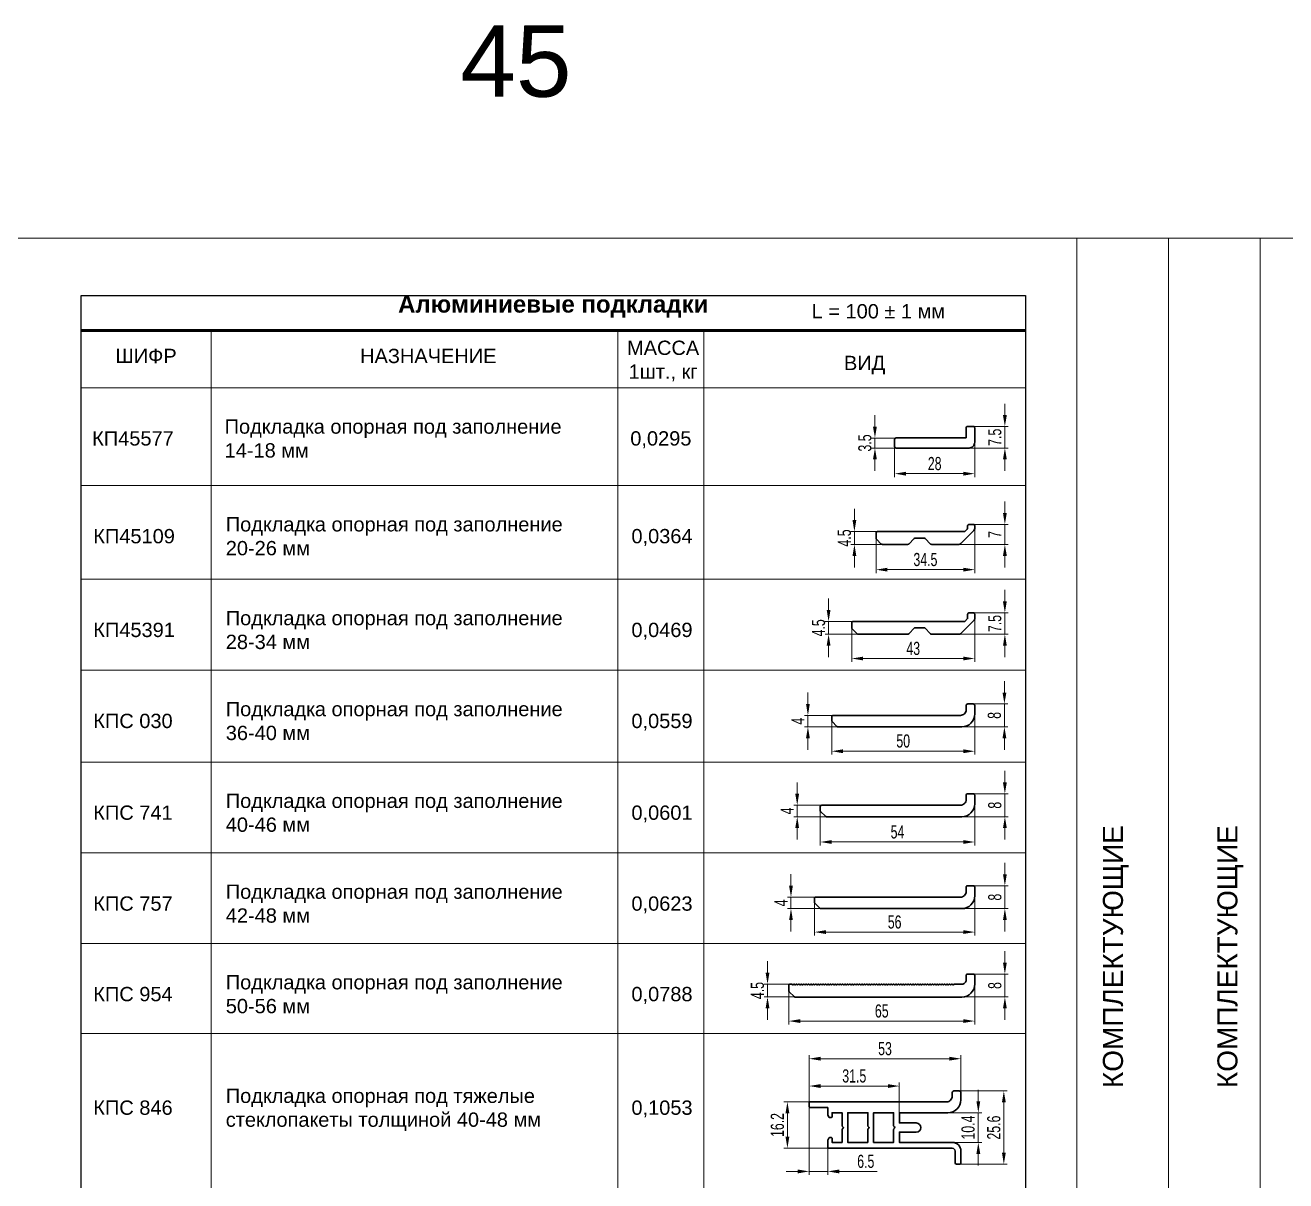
# Model space of a CAD drawing. Extents: x -37 to 4620, y -49 to 348.
# Drawn here: x 3370.2 to 3590.5, y 132.3 to 334.2 of the extents above; entities that cross this region are included whole.
import ezdxf

# ---------------------------------------------------------------- set-up
doc = ezdxf.new("R2010")
doc.units = 0
doc.header["$LTSCALE"] = 5
doc.layers.get('0').update_dxf_attribs({"linetype": 'CONTINUOUS', "lineweight": 30})
doc.layers.get('DEFPOINTS').update_dxf_attribs({"linetype": 'CONTINUOUS'})
for name, color, linetype, lineweight in [('3', 1, 'CONTINUOUS', 20), ('4', 160, 'CONTINUOUS', 18), ('Dimentions', 5, 'CONTINUOUS', 15), ('Рамки', 1, 'CONTINUOUS', 15), ('Текстовый', 7, 'CONTINUOUS', 9)]:
    doc.layers.add(name, color=color, linetype=linetype, lineweight=lineweight)
doc.layers.add('Скрытые', color=14, linetype='CONTINUOUS', plot=False)
doc.styles.add('style23', font='russ.shx', dxfattribs={"width": 0.7, "height": 2.3})
doc.styles.add('Каталожный', font='arial.ttf', dxfattribs={"height": 2.5})
doc.styles.add('Фирм', font='arial.ttf', dxfattribs={"height": 3.5})
doc.dimstyles.new('MX2', dxfattribs={"dimtxt": 2.3, "dimasz": 2, "dimexe": 0.6, "dimexo": 0, "dimgap": 0.6, "dimtad": 1, "dimdec": 1, "dimlfac": 2, "dimdsep": 46, "dimtxsty": 'style23', "dimcen": 0, "dimclrd": 256, "dimclre": 256, "dimclrt": 256, "dimaunit": 1, "dimadec": 1, "dimazin": 2, "dimtfac": 1, "dimtdec": 1, "dimtmove": 0, "dimatfit": 3, "dimfxl": 1, "dimtolj": 1, "dimtzin": 0, "dimlwd": -1, "dimlwe": -1, "dimarcsym": 0})

# ---------------------------------------------------------------- blocks, each defined once
blk = doc.blocks.new('*D335')
at = {"layer": 'DEFPOINTS', "color": 0, "transparency": 16777216}
for p in [(3536.15, 214.62), (3511.15, 213.05), (3511.15, 207.36)]:
    blk.add_point(p, dxfattribs=at)
at = {"layer": 'Dimentions', "transparency": 16777216}
for p, q in [((3536.15, 214.62), (3536.15, 206.76)), ((3511.15, 213.05), (3511.15, 206.76)), ((3534.15, 207.36), (3513.15, 207.36))]:
    blk.add_line(p, q, dxfattribs=at)
for points in [[(3513.15, 207.69), (3513.15, 207.02), (3511.15, 207.36)], [(3534.15, 207.69), (3534.15, 207.02), (3536.15, 207.36)]]:
    blk.add_solid(points, dxfattribs=at)
at = {"layer": 'Dimentions', "transparency": 16777216, "insert": (3523.65, 209.14), "char_height": 2.3, "attachment_point": 5, "style": 'style23'}
blk.add_mtext('\\A1;50', dxfattribs=at)
blk = doc.blocks.new('*D336')
at = {"layer": 'DEFPOINTS', "color": 0, "transparency": 16777216}
for p in [(3535.4, 215.62), (3532.84, 211.62), (3541.33, 211.62)]:
    blk.add_point(p, dxfattribs=at)
at = {"layer": 'Dimentions', "transparency": 16777216}
for p, q in [((3541.33, 217.62), (3541.33, 219.62)), ((3535.4, 215.62), (3541.93, 215.62)), ((3541.33, 215.62), (3541.33, 211.62)), ((3532.84, 211.62), (3541.93, 211.62)), ((3541.33, 209.62), (3541.33, 207.62))]:
    blk.add_line(p, q, dxfattribs=at)
for points in [[(3541, 217.62), (3541.67, 217.62), (3541.33, 215.62)], [(3541, 209.62), (3541.67, 209.62), (3541.33, 211.62)]]:
    blk.add_solid(points, dxfattribs=at)
at = {"layer": 'Dimentions', "transparency": 16777216, "insert": (3539.58, 213.62), "char_height": 2.3, "attachment_point": 5, "rotation": 90, "style": 'style23'}
blk.add_mtext('\\A1;8', dxfattribs=at)
blk = doc.blocks.new('*D337')
at = {"layer": 'DEFPOINTS', "color": 0, "transparency": 16777216}
for p in [(3507, 211.62), (3513.88, 213.62), (3513.88, 211.62)]:
    blk.add_point(p, dxfattribs=at)
at = {"layer": 'Dimentions', "transparency": 16777216}
for p, q in [((3507, 215.62), (3507, 217.62)), ((3513.88, 213.62), (3506.4, 213.62)), ((3513.88, 211.62), (3506.4, 211.62)), ((3507, 213.62), (3507, 211.62)), ((3507, 209.62), (3507, 207.62))]:
    blk.add_line(p, q, dxfattribs=at)
for points in [[(3506.67, 215.62), (3507.33, 215.62), (3507, 213.62)], [(3506.67, 209.62), (3507.33, 209.62), (3507, 211.62)]]:
    blk.add_solid(points, dxfattribs=at)
at = {"layer": 'Dimentions', "transparency": 16777216, "insert": (3505.25, 212.62), "char_height": 2.3, "attachment_point": 5, "rotation": 90, "style": 'style23'}
blk.add_mtext('\\A1;4', dxfattribs=at)
blk = doc.blocks.new('*D175')
at = {"layer": 'DEFPOINTS', "color": 0, "transparency": 16777216}
for p in [(3536.15, 246.74), (3518.9, 245.49), (3518.9, 239.09)]:
    blk.add_point(p, dxfattribs=at)
at = {"layer": 'Dimentions', "transparency": 16777216}
for p, q in [((3536.15, 246.74), (3536.15, 238.49)), ((3518.9, 245.49), (3518.9, 238.49)), ((3534.15, 239.09), (3520.9, 239.09))]:
    blk.add_line(p, q, dxfattribs=at)
for points in [[(3520.9, 239.42), (3520.9, 238.75), (3518.9, 239.09)], [(3534.15, 239.42), (3534.15, 238.75), (3536.15, 239.09)]]:
    blk.add_solid(points, dxfattribs=at)
at = {"layer": 'Dimentions', "transparency": 16777216, "insert": (3527.53, 240.84), "char_height": 2.3, "attachment_point": 5, "style": 'style23'}
blk.add_mtext('\\A1;34.5', dxfattribs=at)
blk = doc.blocks.new('*D176')
at = {"layer": 'DEFPOINTS', "color": 0, "transparency": 16777216}
for p in [(3535.9, 246.99), (3533.36, 243.49), (3541.41, 243.49)]:
    blk.add_point(p, dxfattribs=at)
at = {"layer": 'Dimentions', "transparency": 16777216}
for p, q in [((3541.41, 248.99), (3541.41, 250.99)), ((3535.9, 246.99), (3542.01, 246.99)), ((3541.41, 246.99), (3541.41, 243.49)), ((3533.36, 243.49), (3542.01, 243.49)), ((3541.41, 241.49), (3541.41, 239.49))]:
    blk.add_line(p, q, dxfattribs=at)
for points in [[(3541.08, 248.99), (3541.75, 248.99), (3541.41, 246.99)], [(3541.08, 241.49), (3541.75, 241.49), (3541.41, 243.49)]]:
    blk.add_solid(points, dxfattribs=at)
at = {"layer": 'Dimentions', "transparency": 16777216, "insert": (3539.66, 245.24), "char_height": 2.3, "attachment_point": 5, "rotation": 90, "style": 'style23'}
blk.add_mtext('\\A1;7', dxfattribs=at)
blk = doc.blocks.new('*D177')
at = {"layer": 'DEFPOINTS', "color": 0, "transparency": 16777216}
for p in [(3519.45, 245.74), (3515.12, 243.49), (3520.3, 243.49)]:
    blk.add_point(p, dxfattribs=at)
at = {"layer": 'Dimentions', "transparency": 16777216}
for p, q in [((3515.12, 247.74), (3515.12, 249.74)), ((3519.45, 245.74), (3514.52, 245.74)), ((3515.12, 245.74), (3515.12, 243.49)), ((3520.3, 243.49), (3514.52, 243.49)), ((3515.12, 241.49), (3515.12, 239.49))]:
    blk.add_line(p, q, dxfattribs=at)
for points in [[(3514.79, 247.74), (3515.46, 247.74), (3515.12, 245.74)], [(3514.79, 241.49), (3515.46, 241.49), (3515.12, 243.49)]]:
    blk.add_solid(points, dxfattribs=at)
at = {"layer": 'Dimentions', "transparency": 16777216, "insert": (3513.37, 244.62), "char_height": 2.3, "attachment_point": 5, "rotation": 90, "style": 'style23'}
blk.add_mtext('\\A1;4.5', dxfattribs=at)
blk = doc.blocks.new('*D178')
at = {"layer": 'DEFPOINTS', "color": 0, "transparency": 16777216}
for p in [(3535.53, 231.55), (3531.03, 227.8), (3541.41, 227.8)]:
    blk.add_point(p, dxfattribs=at)
at = {"layer": 'Dimentions', "transparency": 16777216}
for p, q in [((3541.41, 233.55), (3541.41, 235.55)), ((3535.53, 231.55), (3542.01, 231.55)), ((3541.41, 231.55), (3541.41, 227.8)), ((3531.03, 227.8), (3542.01, 227.8)), ((3541.41, 225.8), (3541.41, 223.8))]:
    blk.add_line(p, q, dxfattribs=at)
for points in [[(3541.08, 233.55), (3541.75, 233.55), (3541.41, 231.55)], [(3541.08, 225.8), (3541.75, 225.8), (3541.41, 227.8)]]:
    blk.add_solid(points, dxfattribs=at)
at = {"layer": 'Dimentions', "transparency": 16777216, "insert": (3539.66, 229.67), "char_height": 2.3, "attachment_point": 5, "rotation": 90, "style": 'style23'}
blk.add_mtext('\\A1;7.5', dxfattribs=at)
blk = doc.blocks.new('*D179')
at = {"layer": 'DEFPOINTS', "color": 0, "transparency": 16777216}
for p in [(3517.47, 230.05), (3510.61, 227.8), (3517.47, 227.8)]:
    blk.add_point(p, dxfattribs=at)
at = {"layer": 'Dimentions', "transparency": 16777216}
for p, q in [((3510.61, 232.05), (3510.61, 234.05)), ((3517.47, 230.05), (3510.01, 230.05)), ((3510.61, 230.05), (3510.61, 227.8)), ((3517.47, 227.8), (3510.01, 227.8)), ((3510.61, 225.8), (3510.61, 223.8))]:
    blk.add_line(p, q, dxfattribs=at)
for points in [[(3510.28, 232.05), (3510.95, 232.05), (3510.61, 230.05)], [(3510.28, 225.8), (3510.95, 225.8), (3510.61, 227.8)]]:
    blk.add_solid(points, dxfattribs=at)
at = {"layer": 'Dimentions', "transparency": 16777216, "insert": (3508.86, 228.92), "char_height": 2.3, "attachment_point": 5, "rotation": 90, "style": 'style23'}
blk.add_mtext('\\A1;4.5', dxfattribs=at)
blk = doc.blocks.new('*D180')
at = {"layer": 'DEFPOINTS', "color": 0, "transparency": 16777216}
for p in [(3514.65, 229.35), (3536.15, 230.89), (3514.65, 223.56)]:
    blk.add_point(p, dxfattribs=at)
at = {"layer": 'Dimentions', "transparency": 16777216}
for p, q in [((3514.65, 229.35), (3514.65, 222.96)), ((3536.15, 230.89), (3536.15, 222.96)), ((3534.15, 223.56), (3516.65, 223.56))]:
    blk.add_line(p, q, dxfattribs=at)
for points in [[(3516.65, 223.89), (3516.65, 223.23), (3514.65, 223.56)], [(3534.15, 223.89), (3534.15, 223.23), (3536.15, 223.56)]]:
    blk.add_solid(points, dxfattribs=at)
at = {"layer": 'Dimentions', "transparency": 16777216, "insert": (3525.4, 225.31), "char_height": 2.3, "attachment_point": 5, "style": 'style23'}
blk.add_mtext('\\A1;43', dxfattribs=at)
blk = doc.blocks.new('*D181')
at = {"layer": 'DEFPOINTS', "color": 0, "transparency": 16777216}
for p in [(3522.15, 260.59), (3536.15, 261.34), (3522.15, 255.86)]:
    blk.add_point(p, dxfattribs=at)
at = {"layer": 'Dimentions', "transparency": 16777216}
for p, q in [((3522.15, 260.59), (3522.15, 255.26)), ((3536.15, 261.34), (3536.15, 255.26)), ((3534.15, 255.86), (3524.15, 255.86))]:
    blk.add_line(p, q, dxfattribs=at)
for points in [[(3524.15, 256.19), (3524.15, 255.52), (3522.15, 255.86)], [(3534.15, 256.19), (3534.15, 255.52), (3536.15, 255.86)]]:
    blk.add_solid(points, dxfattribs=at)
at = {"layer": 'Dimentions', "transparency": 16777216, "insert": (3529.15, 257.61), "char_height": 2.3, "attachment_point": 5, "style": 'style23'}
blk.add_mtext('\\A1;28', dxfattribs=at)
blk = doc.blocks.new('*D182')
at = {"layer": 'DEFPOINTS', "color": 0, "transparency": 16777216}
for p in [(3518.71, 262.09), (3522.4, 262.09), (3522.4, 260.34)]:
    blk.add_point(p, dxfattribs=at)
at = {"layer": 'Dimentions', "transparency": 16777216}
for p, q in [((3518.71, 264.09), (3518.71, 266.09)), ((3522.4, 262.09), (3518.11, 262.09)), ((3522.4, 260.34), (3518.11, 260.34)), ((3518.71, 260.34), (3518.71, 262.09)), ((3518.71, 258.34), (3518.71, 256.34))]:
    blk.add_line(p, q, dxfattribs=at)
for points in [[(3518.37, 264.09), (3519.04, 264.09), (3518.71, 262.09)], [(3518.37, 258.34), (3519.04, 258.34), (3518.71, 260.34)]]:
    blk.add_solid(points, dxfattribs=at)
at = {"layer": 'Dimentions', "transparency": 16777216, "insert": (3516.96, 261.22), "char_height": 2.3, "attachment_point": 5, "rotation": 90, "style": 'style23'}
blk.add_mtext('\\A1;3.5', dxfattribs=at)
blk = doc.blocks.new('*D183')
at = {"layer": 'DEFPOINTS', "color": 0, "transparency": 16777216}
for p in [(3535.9, 264.09), (3541.41, 264.09), (3535.15, 260.34)]:
    blk.add_point(p, dxfattribs=at)
at = {"layer": 'Dimentions', "transparency": 16777216}
for p, q in [((3541.41, 266.09), (3541.41, 268.09)), ((3535.9, 264.09), (3542.01, 264.09)), ((3541.41, 260.34), (3541.41, 264.09)), ((3535.15, 260.34), (3542.01, 260.34)), ((3541.41, 258.34), (3541.41, 256.34))]:
    blk.add_line(p, q, dxfattribs=at)
for points in [[(3541.08, 266.09), (3541.75, 266.09), (3541.41, 264.09)], [(3541.08, 258.34), (3541.75, 258.34), (3541.41, 260.34)]]:
    blk.add_solid(points, dxfattribs=at)
at = {"layer": 'Dimentions', "transparency": 16777216, "insert": (3539.66, 262.22), "char_height": 2.3, "attachment_point": 5, "rotation": 90, "style": 'style23'}
blk.add_mtext('\\A1;7.5', dxfattribs=at)
blk = doc.blocks.new('*D184')
at = {"layer": 'DEFPOINTS', "color": 0, "transparency": 16777216}
for p in [(3509.15, 197.35), (3536.15, 198.17), (3509.15, 191.5)]:
    blk.add_point(p, dxfattribs=at)
at = {"layer": 'Dimentions', "transparency": 16777216}
for p, q in [((3509.15, 197.35), (3509.15, 190.9)), ((3536.15, 198.17), (3536.15, 190.9)), ((3534.15, 191.5), (3511.15, 191.5))]:
    blk.add_line(p, q, dxfattribs=at)
for points in [[(3511.15, 191.83), (3511.15, 191.17), (3509.15, 191.5)], [(3534.15, 191.83), (3534.15, 191.17), (3536.15, 191.5)]]:
    blk.add_solid(points, dxfattribs=at)
at = {"layer": 'Dimentions', "transparency": 16777216, "insert": (3522.65, 193.25), "char_height": 2.3, "attachment_point": 5, "style": 'style23'}
blk.add_mtext('\\A1;54', dxfattribs=at)
blk = doc.blocks.new('*D185')
at = {"layer": 'DEFPOINTS', "color": 0, "transparency": 16777216}
for p in [(3535.4, 199.92), (3532.93, 195.92), (3541.41, 195.92)]:
    blk.add_point(p, dxfattribs=at)
at = {"layer": 'Dimentions', "transparency": 16777216}
for p, q in [((3541.41, 201.92), (3541.41, 203.92)), ((3535.4, 199.92), (3542.01, 199.92)), ((3541.41, 199.92), (3541.41, 195.92)), ((3532.93, 195.92), (3542.01, 195.92)), ((3541.41, 193.92), (3541.41, 191.92))]:
    blk.add_line(p, q, dxfattribs=at)
for points in [[(3541.08, 201.92), (3541.75, 201.92), (3541.41, 199.92)], [(3541.08, 193.92), (3541.75, 193.92), (3541.41, 195.92)]]:
    blk.add_solid(points, dxfattribs=at)
at = {"layer": 'Dimentions', "transparency": 16777216, "insert": (3539.66, 197.92), "char_height": 2.3, "attachment_point": 5, "rotation": 90, "style": 'style23'}
blk.add_mtext('\\A1;8', dxfattribs=at)
blk = doc.blocks.new('*D186')
at = {"layer": 'DEFPOINTS', "color": 0, "transparency": 16777216}
for p in [(3513.14, 197.92), (3505.13, 195.92), (3513.14, 195.92)]:
    blk.add_point(p, dxfattribs=at)
at = {"layer": 'Dimentions', "transparency": 16777216}
for p, q in [((3505.13, 199.92), (3505.13, 201.92)), ((3513.14, 197.92), (3504.53, 197.92)), ((3505.13, 197.92), (3505.13, 195.92)), ((3513.14, 195.92), (3504.53, 195.92)), ((3505.13, 193.92), (3505.13, 191.92))]:
    blk.add_line(p, q, dxfattribs=at)
for points in [[(3504.79, 199.92), (3505.46, 199.92), (3505.13, 197.92)], [(3504.79, 193.92), (3505.46, 193.92), (3505.13, 195.92)]]:
    blk.add_solid(points, dxfattribs=at)
at = {"layer": 'Dimentions', "transparency": 16777216, "insert": (3503.38, 196.92), "char_height": 2.3, "attachment_point": 5, "rotation": 90, "style": 'style23'}
blk.add_mtext('\\A1;4', dxfattribs=at)
blk = doc.blocks.new('*D187')
at = {"layer": 'DEFPOINTS', "color": 0, "transparency": 16777216}
for p in [(3508.15, 181.28), (3536.15, 182.11), (3508.15, 175.76)]:
    blk.add_point(p, dxfattribs=at)
at = {"layer": 'Dimentions', "transparency": 16777216}
for p, q in [((3508.15, 181.28), (3508.15, 175.16)), ((3536.15, 182.11), (3536.15, 175.16)), ((3534.15, 175.76), (3510.15, 175.76))]:
    blk.add_line(p, q, dxfattribs=at)
for points in [[(3510.15, 176.09), (3510.15, 175.43), (3508.15, 175.76)], [(3534.15, 176.09), (3534.15, 175.43), (3536.15, 175.76)]]:
    blk.add_solid(points, dxfattribs=at)
at = {"layer": 'Dimentions', "transparency": 16777216, "insert": (3522.15, 177.51), "char_height": 2.3, "attachment_point": 5, "style": 'style23'}
blk.add_mtext('\\A1;56', dxfattribs=at)
blk = doc.blocks.new('*D188')
at = {"layer": 'DEFPOINTS', "color": 0, "transparency": 16777216}
for p in [(3535.4, 183.86), (3532.93, 179.86), (3541.41, 179.86)]:
    blk.add_point(p, dxfattribs=at)
at = {"layer": 'Dimentions', "transparency": 16777216}
for p, q in [((3541.41, 185.86), (3541.41, 187.86)), ((3535.4, 183.86), (3542.01, 183.86)), ((3541.41, 183.86), (3541.41, 179.86)), ((3532.93, 179.86), (3542.01, 179.86)), ((3541.41, 177.86), (3541.41, 175.86))]:
    blk.add_line(p, q, dxfattribs=at)
for points in [[(3541.08, 185.86), (3541.75, 185.86), (3541.41, 183.86)], [(3541.08, 177.86), (3541.75, 177.86), (3541.41, 179.86)]]:
    blk.add_solid(points, dxfattribs=at)
at = {"layer": 'Dimentions', "transparency": 16777216, "insert": (3539.66, 181.86), "char_height": 2.3, "attachment_point": 5, "rotation": 90, "style": 'style23'}
blk.add_mtext('\\A1;8', dxfattribs=at)
blk = doc.blocks.new('*D189')
at = {"layer": 'DEFPOINTS', "color": 0, "transparency": 16777216}
for p in [(3512.05, 181.86), (3504.04, 179.86), (3512.05, 179.86)]:
    blk.add_point(p, dxfattribs=at)
at = {"layer": 'Dimentions', "transparency": 16777216}
for p, q in [((3504.04, 183.86), (3504.04, 185.86)), ((3512.05, 181.86), (3503.44, 181.86)), ((3504.04, 181.86), (3504.04, 179.86)), ((3512.05, 179.86), (3503.44, 179.86)), ((3504.04, 177.86), (3504.04, 175.86))]:
    blk.add_line(p, q, dxfattribs=at)
for points in [[(3503.71, 183.86), (3504.37, 183.86), (3504.04, 181.86)], [(3503.71, 177.86), (3504.37, 177.86), (3504.04, 179.86)]]:
    blk.add_solid(points, dxfattribs=at)
at = {"layer": 'Dimentions', "transparency": 16777216, "insert": (3502.29, 180.86), "char_height": 2.3, "attachment_point": 5, "rotation": 90, "style": 'style23'}
blk.add_mtext('\\A1;4', dxfattribs=at)
blk = doc.blocks.new('*D190')
at = {"layer": 'DEFPOINTS', "color": 0, "transparency": 16777216}
for p in [(3508.48, 146.1), (3503.42, 138), (3511.86, 138)]:
    blk.add_point(p, dxfattribs=at)
at = {"layer": 'Dimentions', "transparency": 16777216}
for p, q in [((3508.48, 146.1), (3502.82, 146.1)), ((3503.42, 144.1), (3503.42, 140)), ((3511.86, 138), (3502.82, 138))]:
    blk.add_line(p, q, dxfattribs=at)
for points in [[(3503.08, 144.1), (3503.75, 144.1), (3503.42, 146.1)], [(3503.08, 140), (3503.75, 140), (3503.42, 138)]]:
    blk.add_solid(points, dxfattribs=at)
at = {"layer": 'Dimentions', "transparency": 16777216, "insert": (3501.67, 142.05), "char_height": 2.3, "attachment_point": 5, "rotation": 90, "style": 'style23'}
blk.add_mtext('\\A1;16.2', dxfattribs=at)
blk = doc.blocks.new('*D191')
at = {"layer": 'DEFPOINTS', "color": 0, "transparency": 16777216}
for p in [(3507.22, 153.63), (3507.22, 145.6), (3533.72, 147.1)]:
    blk.add_point(p, dxfattribs=at)
at = {"layer": 'Dimentions', "transparency": 16777216}
for p, q in [((3507.22, 145.6), (3507.22, 154.23)), ((3533.72, 147.1), (3533.72, 154.23)), ((3531.72, 153.63), (3509.22, 153.63))]:
    blk.add_line(p, q, dxfattribs=at)
for points in [[(3509.22, 153.97), (3509.22, 153.3), (3507.22, 153.63)], [(3531.72, 153.97), (3531.72, 153.3), (3533.72, 153.63)]]:
    blk.add_solid(points, dxfattribs=at)
at = {"layer": 'Dimentions', "transparency": 16777216, "insert": (3520.47, 155.38), "char_height": 2.3, "attachment_point": 5, "style": 'style23'}
blk.add_mtext('\\A1;53', dxfattribs=at)
blk = doc.blocks.new('*D192')
at = {"layer": 'DEFPOINTS', "color": 0, "transparency": 16777216}
for p in [(3532.97, 148), (3533.22, 135.2), (3541.23, 135.2)]:
    blk.add_point(p, dxfattribs=at)
at = {"layer": 'Dimentions', "transparency": 16777216}
for p, q in [((3532.97, 148), (3541.83, 148)), ((3541.23, 146), (3541.23, 137.2)), ((3533.22, 135.2), (3541.83, 135.2))]:
    blk.add_line(p, q, dxfattribs=at)
for points in [[(3540.9, 146), (3541.57, 146), (3541.23, 148)], [(3540.9, 137.2), (3541.57, 137.2), (3541.23, 135.2)]]:
    blk.add_solid(points, dxfattribs=at)
at = {"layer": 'Dimentions', "transparency": 16777216, "insert": (3539.48, 141.6), "char_height": 2.3, "attachment_point": 5, "rotation": 90, "style": 'style23'}
blk.add_mtext('\\A1;25.6', dxfattribs=at)
blk = doc.blocks.new('*D193')
at = {"layer": 'DEFPOINTS', "color": 0, "transparency": 16777216}
for p in [(3530.92, 144.2), (3530.92, 139), (3536.77, 139)]:
    blk.add_point(p, dxfattribs=at)
at = {"layer": 'Dimentions', "transparency": 16777216}
for p, q in [((3536.77, 146.2), (3536.77, 148.2)), ((3530.92, 144.2), (3537.37, 144.2)), ((3536.77, 144.2), (3536.77, 139)), ((3530.92, 139), (3537.37, 139)), ((3536.77, 137), (3536.77, 135))]:
    blk.add_line(p, q, dxfattribs=at)
for points in [[(3536.44, 146.2), (3537.11, 146.2), (3536.77, 144.2)], [(3536.44, 137), (3537.11, 137), (3536.77, 139)]]:
    blk.add_solid(points, dxfattribs=at)
at = {"layer": 'Dimentions', "transparency": 16777216, "insert": (3534.99, 141.6), "char_height": 2.3, "attachment_point": 5, "rotation": 90, "style": 'style23'}
blk.add_mtext('\\A1;10.4', dxfattribs=at)
blk = doc.blocks.new('*D194')
at = {"layer": 'DEFPOINTS', "color": 0, "transparency": 16777216}
for p in [(3507.22, 145.35), (3510.47, 139), (3510.47, 133.94)]:
    blk.add_point(p, dxfattribs=at)
at = {"layer": 'Dimentions', "transparency": 16777216}
for p, q in [((3507.22, 145.35), (3507.22, 133.34)), ((3510.47, 139), (3510.47, 133.34)), ((3505.22, 133.94), (3503.22, 133.94)), ((3507.22, 133.94), (3510.47, 133.94)), ((3512.47, 133.94), (3519.09, 133.94))]:
    blk.add_line(p, q, dxfattribs=at)
for points in [[(3505.22, 134.27), (3505.22, 133.6), (3507.22, 133.94)], [(3512.47, 134.27), (3512.47, 133.6), (3510.47, 133.94)]]:
    blk.add_solid(points, dxfattribs=at)
at = {"layer": 'Dimentions', "transparency": 16777216, "insert": (3517.11, 135.69), "char_height": 2.3, "attachment_point": 5, "style": 'style23'}
blk.add_mtext('\\A1;6.5', dxfattribs=at)
blk = doc.blocks.new('*D195')
at = {"layer": 'DEFPOINTS', "color": 0, "transparency": 16777216}
for p in [(3507.22, 148.86), (3507.22, 145.6), (3522.97, 144.2)]:
    blk.add_point(p, dxfattribs=at)
at = {"layer": 'Dimentions', "transparency": 16777216}
for p, q in [((3507.22, 145.6), (3507.22, 149.46)), ((3520.97, 148.86), (3509.22, 148.86)), ((3522.97, 144.2), (3522.97, 149.46))]:
    blk.add_line(p, q, dxfattribs=at)
for points in [[(3509.22, 149.19), (3509.22, 148.52), (3507.22, 148.86)], [(3520.97, 149.19), (3520.97, 148.52), (3522.97, 148.86)]]:
    blk.add_solid(points, dxfattribs=at)
at = {"layer": 'Dimentions', "transparency": 16777216, "insert": (3515.1, 150.61), "char_height": 2.3, "attachment_point": 5, "style": 'style23'}
blk.add_mtext('\\A1;31.5', dxfattribs=at)
blk = doc.blocks.new('*D196')
at = {"layer": 'DEFPOINTS', "color": 0, "transparency": 16777216}
for p in [(3503.65, 165.97), (3536.15, 166.67), (3503.65, 160.21)]:
    blk.add_point(p, dxfattribs=at)
at = {"layer": 'Dimentions', "transparency": 16777216}
for p, q in [((3503.65, 165.97), (3503.65, 159.61)), ((3536.15, 166.67), (3536.15, 159.61)), ((3534.15, 160.21), (3505.65, 160.21))]:
    blk.add_line(p, q, dxfattribs=at)
for points in [[(3505.65, 160.54), (3505.65, 159.88), (3503.65, 160.21)], [(3534.15, 160.54), (3534.15, 159.88), (3536.15, 160.21)]]:
    blk.add_solid(points, dxfattribs=at)
at = {"layer": 'Dimentions', "transparency": 16777216, "insert": (3519.9, 161.96), "char_height": 2.3, "attachment_point": 5, "style": 'style23'}
blk.add_mtext('\\A1;65', dxfattribs=at)
blk = doc.blocks.new('*D197')
at = {"layer": 'DEFPOINTS', "color": 0, "transparency": 16777216}
for p in [(3535.4, 168.42), (3531.8, 164.42), (3541.41, 164.42)]:
    blk.add_point(p, dxfattribs=at)
at = {"layer": 'Dimentions', "transparency": 16777216}
for p, q in [((3541.41, 170.42), (3541.41, 172.42)), ((3535.4, 168.42), (3542.01, 168.42)), ((3541.41, 168.42), (3541.41, 164.42)), ((3531.8, 164.42), (3542.01, 164.42)), ((3541.41, 162.42), (3541.41, 160.42))]:
    blk.add_line(p, q, dxfattribs=at)
for points in [[(3541.08, 170.42), (3541.75, 170.42), (3541.41, 168.42)], [(3541.08, 162.42), (3541.75, 162.42), (3541.41, 164.42)]]:
    blk.add_solid(points, dxfattribs=at)
at = {"layer": 'Dimentions', "transparency": 16777216, "insert": (3539.66, 166.42), "char_height": 2.3, "attachment_point": 5, "rotation": 90, "style": 'style23'}
blk.add_mtext('\\A1;8', dxfattribs=at)
blk = doc.blocks.new('*D198')
at = {"layer": 'DEFPOINTS', "color": 0, "transparency": 16777216}
for p in [(3504.56, 166.66), (3499.94, 164.42), (3504.97, 164.42)]:
    blk.add_point(p, dxfattribs=at)
at = {"layer": 'Dimentions', "transparency": 16777216}
for p, q in [((3499.94, 168.66), (3499.94, 170.66)), ((3504.56, 166.66), (3499.34, 166.66)), ((3499.94, 166.66), (3499.94, 164.42)), ((3504.97, 164.42), (3499.34, 164.42)), ((3499.94, 162.42), (3499.94, 160.42))]:
    blk.add_line(p, q, dxfattribs=at)
for points in [[(3499.61, 168.66), (3500.28, 168.66), (3499.94, 166.66)], [(3499.61, 162.42), (3500.28, 162.42), (3499.94, 164.42)]]:
    blk.add_solid(points, dxfattribs=at)
at = {"layer": 'Dimentions', "transparency": 16777216, "insert": (3498.19, 165.54), "char_height": 2.3, "attachment_point": 5, "rotation": 90, "style": 'style23'}
blk.add_mtext('\\A1;4.5', dxfattribs=at)

msp = doc.modelspace()

# ---------------------------------------------------------------- linework, layer by layer
at = {"linetype": 'Continuous', "lineweight": 50}
msp.add_line((3380, 280.867, 0.041), (3545, 280.873, 0.073), dxfattribs=at)
at = {"elevation": 0.041}
for points in [[(3534.65, 262.093), (3534.65, 263.843, -0.4142136), (3534.9, 264.093), (3535.9, 264.093, -0.4142136), (3536.15, 263.843), (3536.15, 261.343, -0.4142136), (3535.15, 260.343), (3522.4, 260.343, -0.4142136), (3522.15, 260.593), (3522.15, 261.843, -0.4142136), (3522.4, 262.093)], [(3528.608, 227.797), (3533.461, 227.797, 0.1989124), (3533.638, 227.87), (3536.077, 230.31, 0.1989124), (3536.15, 230.486), (3536.15, 231.297, 0.4142136), (3535.9, 231.547), (3535.15, 231.547, 0.4142136), (3534.9, 231.297), (3534.9, 230.547), (3534.4, 230.047), (3514.9, 230.047, 0.4142136), (3514.65, 229.797), (3514.65, 228.901, 0.1989124), (3514.723, 228.724), (3515.577, 227.87, 0.1989124), (3515.754, 227.797), (3524.443, 227.797, 0.1989124), (3524.62, 227.87), (3525.65, 228.901), (3527.401, 228.901), (3528.431, 227.87, 0.1989124)]]:
    msp.add_lwpolyline(points, format="xyb", close=True, dxfattribs=at)
at = {"color": 0, "elevation": 0.041}
for points in [[(3520.005, 243.492), (3524.443, 243.492, 0.1989124), (3524.62, 243.566), (3525.577, 244.523, -0.1989124), (3525.754, 244.596), (3527.297, 244.596, -0.1989124), (3527.474, 244.523), (3528.431, 243.566, 0.1989124), (3528.608, 243.492), (3533.357, 243.492, 0.1989124), (3533.711, 243.639), (3536.004, 245.932, 0.1989124), (3536.15, 246.285), (3536.15, 246.742, 0.4142136), (3535.9, 246.992), (3535.15, 246.992, 0.4142136), (3534.9, 246.742), (3534.9, 246.346, -0.1989124), (3534.827, 246.169), (3534.473, 245.816, -0.1989124), (3534.297, 245.742), (3519.15, 245.742, 0.4142136), (3518.9, 245.492), (3518.9, 244.596, 0.1989124), (3518.973, 244.419), (3519.827, 243.566, 0.1989124), (3520.004, 243.492)], [(3535.9, 215.621, -0.4142136), (3536.15, 215.371), (3536.15, 213.871, -0.4142136), (3533.9, 211.621), (3512.253, 211.621, -0.1989124), (3512.076, 211.694), (3511.223, 212.548, -0.1989124), (3511.15, 212.725), (3511.15, 213.371, -0.4142136), (3511.4, 213.621), (3533.65, 213.621, 0.4142136), (3534.65, 214.621), (3534.65, 215.371, -0.4142136), (3534.9, 215.621)], [(3510.254, 195.92), (3533.9, 195.92, 0.4142136), (3536.15, 198.17), (3536.15, 199.67, 0.4142136), (3535.9, 199.92), (3534.9, 199.92, 0.4142136), (3534.65, 199.67), (3534.65, 198.92, -0.4142136), (3533.65, 197.92), (3509.4, 197.92, 0.4142136), (3509.15, 197.67), (3509.15, 197.023, 0.1989124), (3509.223, 196.847), (3510.077, 195.993, 0.1989124)], [(3509.254, 179.856), (3533.9, 179.856, 0.4142136), (3536.15, 182.106), (3536.15, 183.606, 0.4142136), (3535.9, 183.856), (3534.9, 183.856, 0.4142136), (3534.65, 183.606), (3534.65, 182.856, -0.4142136), (3533.65, 181.856), (3508.4, 181.856, 0.4142136), (3508.15, 181.606), (3508.15, 180.96, 0.1989124), (3508.223, 180.783), (3509.077, 179.929, 0.1989124)], [(3504.468, 166.622), (3504.362, 166.516), (3504.256, 166.622, 0.1989124), (3504.15, 166.666), (3503.9, 166.666, 0.4142136), (3503.65, 166.416), (3503.65, 165.519, 0.1989124), (3503.723, 165.342), (3504.577, 164.489, 0.1989124), (3504.754, 164.416), (3533.9, 164.416, 0.4142136), (3536.15, 166.666), (3536.15, 168.166, 0.4142136), (3535.9, 168.416), (3534.9, 168.416, 0.4142136), (3534.65, 168.166), (3534.65, 167.416, -0.4142136), (3533.9, 166.666), (3532.576, 166.666, 0.1989124), (3532.47, 166.622), (3532.364, 166.516), (3532.258, 166.622, 0.4142136), (3532.046, 166.622), (3531.939, 166.516), (3531.833, 166.622, 0.4142136), (3531.621, 166.622), (3531.515, 166.516), (3531.409, 166.622, 0.4142136), (3531.197, 166.622), (3531.091, 166.516), (3530.985, 166.622, 0.4142136), (3530.773, 166.622), (3530.667, 166.516), (3530.561, 166.622, 0.4142136), (3530.348, 166.622), (3530.242, 166.516), (3530.136, 166.622, 0.4142136), (3529.924, 166.622), (3529.818, 166.516), (3529.712, 166.622, 0.4142136), (3529.5, 166.622), (3529.394, 166.516), (3529.288, 166.622, 0.4142136), (3529.076, 166.622), (3528.97, 166.516), (3528.864, 166.622, 0.4142136), (3528.651, 166.622), (3528.545, 166.516), (3528.439, 166.622, 0.4142136), (3528.227, 166.622), (3528.121, 166.516), (3528.015, 166.622, 0.4142136), (3527.803, 166.622), (3527.697, 166.516), (3527.591, 166.622, 0.4142136), (3527.379, 166.622), (3527.273, 166.516), (3527.167, 166.622, 0.4142136), (3526.954, 166.622), (3526.848, 166.516), (3526.742, 166.622, 0.4142136), (3526.53, 166.622), (3526.424, 166.516), (3526.318, 166.622, 0.4142136), (3526.106, 166.622), (3526, 166.516), (3525.894, 166.622, 0.4142136), (3525.682, 166.622), (3525.576, 166.516), (3525.469, 166.622, 0.4142136), (3525.257, 166.622), (3525.151, 166.516), (3525.045, 166.622, 0.4142136), (3524.833, 166.622), (3524.727, 166.516), (3524.621, 166.622, 0.4142136), (3524.409, 166.622), (3524.303, 166.516), (3524.197, 166.622, 0.4142136), (3523.985, 166.622), (3523.878, 166.516), (3523.772, 166.622, 0.4142136), (3523.56, 166.622), (3523.454, 166.516), (3523.348, 166.622, 0.4142136), (3523.136, 166.622), (3523.03, 166.516), (3522.924, 166.622, 0.4142136), (3522.712, 166.622), (3522.606, 166.516), (3522.5, 166.622, 0.4142136), (3522.287, 166.622), (3522.181, 166.516), (3522.075, 166.622, 0.4142136), (3521.863, 166.622), (3521.757, 166.516), (3521.651, 166.622, 0.4142136), (3521.439, 166.622), (3521.333, 166.516), (3521.227, 166.622, 0.4142136), (3521.015, 166.622), (3520.909, 166.516), (3520.803, 166.622, 0.4142136), (3520.59, 166.622), (3520.484, 166.516), (3520.378, 166.622, 0.4142136), (3520.166, 166.622), (3520.06, 166.516), (3519.954, 166.622, 0.4142136), (3519.742, 166.622), (3519.636, 166.516), (3519.53, 166.622, 0.4142136), (3519.318, 166.622), (3519.212, 166.516), (3519.105, 166.622, 0.4142136), (3518.893, 166.622), (3518.787, 166.516), (3518.681, 166.622, 0.4142136), (3518.469, 166.622), (3518.363, 166.516), (3518.257, 166.622, 0.4142136), (3518.045, 166.622), (3517.939, 166.516), (3517.833, 166.622, 0.4142136), (3517.621, 166.622), (3517.514, 166.516), (3517.408, 166.622, 0.4142136), (3517.196, 166.622), (3517.09, 166.516), (3516.984, 166.622, 0.4142136), (3516.772, 166.622), (3516.666, 166.516), (3516.56, 166.622, 0.4142136), (3516.348, 166.622), (3516.242, 166.516), (3516.136, 166.622, 0.4142136), (3515.924, 166.622), (3515.817, 166.516), (3515.711, 166.622, 0.4142136), (3515.499, 166.622), (3515.393, 166.516), (3515.287, 166.622, 0.4142136), (3515.075, 166.622), (3514.969, 166.516), (3514.863, 166.622, 0.4142136), (3514.651, 166.622), (3514.545, 166.516), (3514.439, 166.622, 0.4142136), (3514.226, 166.622), (3514.12, 166.516), (3514.014, 166.622, 0.4142136), (3513.802, 166.622), (3513.696, 166.516), (3513.59, 166.622, 0.4142136), (3513.378, 166.622), (3513.272, 166.516), (3513.166, 166.622, 0.4142136), (3512.954, 166.622), (3512.848, 166.516), (3512.742, 166.622, 0.4142136), (3512.529, 166.622), (3512.423, 166.516), (3512.317, 166.622, 0.4142136), (3512.105, 166.622), (3511.999, 166.516), (3511.893, 166.622, 0.4142136), (3511.681, 166.622), (3511.575, 166.516), (3511.469, 166.622, 0.4142136), (3511.257, 166.622), (3511.151, 166.516), (3511.044, 166.622, 0.4142136), (3510.832, 166.622), (3510.726, 166.516), (3510.62, 166.622, 0.4142136), (3510.408, 166.622), (3510.302, 166.516), (3510.196, 166.622, 0.4142136), (3509.984, 166.622), (3509.878, 166.516), (3509.772, 166.622, 0.4142136), (3509.56, 166.622), (3509.453, 166.516), (3509.347, 166.622, 0.4142136), (3509.135, 166.622), (3509.029, 166.516), (3508.923, 166.622, 0.4142136), (3508.711, 166.622), (3508.605, 166.516), (3508.499, 166.622, 0.4142136), (3508.287, 166.622), (3508.181, 166.516), (3508.075, 166.622, 0.4142136), (3507.862, 166.622), (3507.756, 166.516), (3507.65, 166.622, 0.4142136), (3507.438, 166.622), (3507.332, 166.516), (3507.226, 166.622, 0.4142136), (3507.014, 166.622), (3506.908, 166.516), (3506.802, 166.622, 0.4142136), (3506.59, 166.622), (3506.484, 166.516), (3506.378, 166.622, 0.4142136), (3506.165, 166.622), (3506.059, 166.516), (3505.953, 166.622, 0.4142136), (3505.741, 166.622), (3505.635, 166.516), (3505.529, 166.622, 0.4142136), (3505.317, 166.622), (3505.211, 166.516), (3505.105, 166.622, 0.4142136), (3504.893, 166.622), (3504.787, 166.516), (3504.681, 166.622, 0.4142136)], [(3510.682, 139.768, -0.284079), (3510.817, 139.851), (3511.074, 139.851, -0.4142136), (3511.224, 139.701), (3511.224, 139.001), (3512.974, 139.001), (3512.974, 141.289, -0.1989124), (3513.018, 141.395), (3513.224, 141.601), (3513.018, 141.807, -0.1989124), (3512.974, 141.913), (3512.974, 144.201), (3511.224, 144.201), (3511.224, 143.501, -0.4142136), (3511.074, 143.351), (3510.817, 143.351, -0.284079), (3510.682, 143.434), (3510.49, 143.819, -0.1164338), (3510.474, 143.886), (3510.474, 145.101), (3507.474, 145.101, -0.4142136), (3507.224, 145.351), (3507.224, 145.851, -0.4142136), (3507.474, 146.101), (3531.224, 146.101, 0.4142136), (3532.224, 147.101), (3532.224, 147.751, -0.4142136), (3532.474, 148.001), (3533.474, 148.001, -0.4142136), (3533.724, 147.751), (3533.724, 146.451, -0.4142136), (3531.474, 144.201), (3522.974, 144.201), (3522.974, 142.401), (3525.924, 142.401, -1), (3525.924, 140.801), (3522.974, 140.801), (3522.974, 139.001), (3532.224, 139.001, -0.4142135), (3533.724, 137.501), (3533.724, 135.451, -0.4142136), (3533.474, 135.201), (3532.974, 135.201, -0.4142135), (3532.724, 135.451), (3532.724, 137.501, 0.4142135), (3532.224, 138.001), (3510.724, 138.001, -0.4142136), (3510.474, 138.251), (3510.474, 139.315, -0.1164338), (3510.49, 139.383)], [(3517.474, 139.001), (3517.474, 141.289, -0.1989124), (3517.518, 141.395), (3517.724, 141.601), (3517.518, 141.807, -0.1989124), (3517.474, 141.913), (3517.474, 144.201), (3513.974, 144.201), (3513.974, 139.001)], [(3522.018, 141.807, -0.1989124), (3521.974, 141.913), (3521.974, 144.201), (3518.474, 144.201), (3518.474, 139.001), (3521.974, 139.001), (3521.974, 141.289, -0.1989124), (3522.018, 141.395), (3522.224, 141.601)]]:
    msp.add_lwpolyline(points, format="xyb", close=True, dxfattribs=at)
at = {"layer": '3', "color": 0, "linetype": 'Continuous'}
msp.add_line((3380, 270.867, -764.704), (3545, 270.867, 0.041), dxfattribs=at)
at = {"layer": '4', "linetype": 'Continuous'}
for p, q in [((3554, 297), (3554, 0)), ((3586, 297), (3586, 0))]:
    msp.add_line(p, q, dxfattribs=at)
at = {"layer": 'Рамки', "linetype": 'Continuous'}
for p, q in [((3379.991, 280.624, 0.041), (3380.002, 73.289, 0.041)), ((3402.725, 280.868, 0.041), (3402.735, 73.289, 0.041)), ((3473.806, 280.63, 0.041), (3473.816, 73.289, 0.041)), ((3488.806, 280.63, 0.041), (3488.816, 73.289, 0.041)), ((3545, 280.874, 0.041), (3545, 73.29, 0.041)), ((3380, 253.787, 0.041), (3545, 253.787, 0.041)), ((3380, 237.406, 0.041), (3545, 237.406, 0.041)), ((3380, 221.501, 0.041), (3545, 221.502, 0.041)), ((3380, 205.468, 0.041), (3545, 205.468, 0.041)), ((3380, 189.591, 0.041), (3545, 189.591, 0.041)), ((3380, 173.772, 0.041), (3545, 173.772, 0.041)), ((3380, 158.034, 0.041), (3545, 158.035, 0.041))]:
    msp.add_line(p, q, dxfattribs=at)
for points in [[(3360, 297), (3570, 297), (3570, 0), (3360, 0)], [(3780, 297), (3570, 297), (3570, 0), (3780, 0)]]:
    msp.add_lwpolyline(points, close=True, dxfattribs=at)
at = {"layer": 'Скрытые', "linetype": 'Continuous'}
msp.add_lwpolyline([(3380, 10), (3380, 287), (3545, 287), (3545, 10)], close=True, dxfattribs=at)

# ---------------------------------------------------------------- texts
at = {"layer": 'Скрытые', "linetype": 'Continuous', "insert": (3437.052, 334.219), "char_height": 17.5, "width": 37.86037, "attachment_point": 1, "style": 'Каталожный'}
msp.add_mtext('\\pxqc;{\\H0.71429x;45}', dxfattribs=at)
at = {"layer": 'Текстовый', "style": 'Фирм'}
for p in [(3562.043, 148.5), (3582.043, 148.5)]:
    msp.add_text('КОМПЛЕКТУЮЩИЕ', height=3.5, rotation=90, dxfattribs=at).set_placement(p)
at = {"layer": 'Текстовый', "color": 1, "linetype": 'Continuous', "style": 'Каталожный'}
for s, insert, char_height, width, attachment_point in [('\\pxqc;{\\fArial|b1|i0|c204|p34;\\C256;Алюминиевые подкладки}', (3380, 287), 3, 165, 1), ('\\pxqc;L = 100 %%P 1 мм ', (3519.309, 284.221), 2.5, 51.38266, 5), ('\\pxqc;ШИФР', (3380, 277.677, 0.041), 2.5, 22.72496, 1), ('\\pxqc;НАЗНАЧЕНИЕ', (3402.725, 277.678, 0.041), 2.5, 75.89238, 1), ('\\pxqc;МАССА\\P1шт., кг', (3472.704, 279.102, 0.041), 2.5, 18, 1), ('\\pxqc;ВИД', (3516.903, 274.843, 0.041), 2.5, 56.19361, 5), ('\\pxql;Подкладка опорная под заполнение 14-18 мм', (3405.091, 265.345, 0.041), 2.5, 66.86524, 1), ('\\pxql;КП45577', (3381.946, 263.274, 0.041), 2.5, 15.84446, 1), ('\\pxqc;0,0295', (3481.306, 263.274, 0.041), 2.5, 15, 2), ('\\pxql;Подкладка опорная под заполнение 20-26 мм', (3405.288, 248.264, 0.041), 2.5, 66.86524, 1), ('\\pxql;КП45109', (3382.144, 246.192, 0.041), 2.5, 15.84446, 1), ('\\pxqc;0,0364', (3481.503, 246.192, 0.041), 2.5, 15, 2), ('\\pxql;Подкладка опорная под заполнение 28-34 мм', (3405.288, 231.883, 0.041), 2.5, 66.86524, 1), ('\\pxql;КП45391', (3382.144, 229.811, 0.041), 2.5, 15.84446, 1), ('\\pxqc;0,0469', (3481.503, 229.811, 0.041), 2.5, 15, 2), ('\\pxql;Подкладка опорная под заполнение 36-40 мм', (3405.288, 215.979, 0.041), 2.5, 66.86524, 1), ('\\pxql;КПС 030', (3382.144, 213.907, 0.041), 2.5, 15.84446, 1), ('\\pxqc;0,0559', (3481.503, 213.907, 0.041), 2.5, 15, 2), ('\\pxql;Подкладка опорная под заполнение 40-46 мм', (3405.288, 199.946, 0.041), 2.5, 66.86524, 1), ('\\pxql;КПС 741', (3382.144, 197.874, 0.041), 2.5, 15.84446, 1), ('\\pxqc;0,0601', (3481.503, 197.874, 0.041), 2.5, 15, 2), ('\\pxql;Подкладка опорная под заполнение 42-48 мм', (3405.288, 184.069, 0.041), 2.5, 66.86524, 1), ('\\pxql;КПС 757', (3382.144, 181.997, 0.041), 2.5, 15.84446, 1), ('\\pxqc;0,0623', (3481.503, 181.997, 0.041), 2.5, 15, 2), ('\\pxql;Подкладка опорная под заполнение 50-56 мм', (3405.288, 168.25, 0.041), 2.5, 66.86524, 1), ('\\pxql;КПС 954', (3382.144, 166.178, 0.041), 2.5, 15.84446, 1), ('\\pxqc;0,0788', (3481.503, 166.178, 0.041), 2.5, 15, 2), ('\\pxql;Подкладка опорная под тяжелые стеклопакеты толщиной 40-48 мм', (3405.288, 148.404, 0.041), 2.5, 66.86524, 1), ('\\pxql;КПС 846', (3382.144, 146.332, 0.041), 2.5, 15.84446, 1), ('\\pxqc;0,1053', (3481.503, 146.332, 0.041), 2.5, 15, 2)]:
    msp.add_mtext(s, dxfattribs=dict(at, insert=insert, char_height=char_height, width=width, attachment_point=attachment_point))

# ---------------------------------------------------------------- dimensions: what is measured, and where the dimension line sits
at = {"layer": 'Dimentions'}
for base, p1, p2, angle, picture, middle in [((3541.413, 264.093, 0.041), (3535.15, 260.343, 0.041), (3535.9, 264.093, 0.041), 90, '*D183', (3541.413, 262.218, 0.041)), ((3518.707, 262.093, 0.041), (3522.4, 260.343, 0.041), (3522.4, 262.093, 0.041), 90, '*D182', (3518.707, 261.218, 0.041)), ((3515.123, 243.492, 0.041), (3519.449, 245.742, 0.041), (3520.304, 243.492, 0.041), 90, '*D177', (3515.123, 244.617, 0.041)), ((3510.612, 227.797, 0.041), (3517.466, 230.047, 0.041), (3517.466, 227.797, 0.041), 90, '*D179', (3510.612, 228.922, 0.041)), ((3541.413, 227.797, 0.041), (3535.525, 231.547, 0.041), (3531.034, 227.797, 0.041), 90, '*D178', (3541.413, 229.672, 0.041)), ((3507, 211.621, 0.041), (3513.875, 213.621, 0.041), (3513.875, 211.621, 0.041), 90, '*D337', (3507, 212.621, 0.041)), ((3505.128, 195.92, 0.041), (3513.139, 197.92, 0.041), (3513.139, 195.92, 0.041), 90, '*D186', (3505.128, 196.92, 0.041)), ((3504.041, 179.856, 0.041), (3512.052, 181.856, 0.041), (3512.052, 179.856, 0.041), 90, '*D189', (3504.041, 180.856, 0.041)), ((3499.945, 164.416, 0.041), (3504.558, 166.665, 0.041), (3504.972, 164.416, 0.041), 90, '*D198', (3499.945, 165.54, 0.041)), ((3536.772, 139.001, 0.041), (3530.915, 144.201, 0.041), (3530.915, 139.001, 0.041), 90, '*D193', (3536.772, 141.601, 0.041)), ((3510.474, 133.937, 0.041), (3507.224, 145.351, 0.041), (3510.474, 139.001, 0.041), 180, '*D194', (3517.114, 133.937, 0.041))]:
    dim = msp.add_linear_dim(base=base, p1=p1, p2=p2, angle=angle, dimstyle='MX2', dxfattribs=at)
    dim.commit()
    dim.dimension.update_dxf_attribs({"geometry": picture, "text_midpoint": middle, "dimtype": 160})
for base, p1, p2, angle, picture, middle in [((3522.15, 255.858, 0.041), (3536.15, 261.343, 0.041), (3522.15, 260.593, 0.041), 180, '*D181', (3529.15, 257.608, 0.041)), ((3541.413, 243.492, 0.041), (3535.9, 246.992, 0.041), (3533.357, 243.492, 0.041), 90, '*D176', (3539.663, 245.242, 0.041)), ((3518.9, 239.087, 0.041), (3536.15, 246.742, 0.041), (3518.9, 245.492, 0.041), 180, '*D175', (3527.525, 240.837, 0.041)), ((3514.65, 223.561, 0.041), (3536.15, 230.892, 0.041), (3514.65, 229.349, 0.041), 180, '*D180', (3525.4, 225.311, 0.041)), ((3541.333, 211.621, 0.041), (3535.4, 215.621, 0.041), (3532.843, 211.621, 0.041), 90, '*D336', (3539.583, 213.621, 0.041)), ((3511.15, 207.358, 0.041), (3536.15, 214.621, 0.041), (3511.15, 213.048, 0.041), 180, '*D335', (3523.65, 209.141, 0.041)), ((3541.413, 195.92, 0.041), (3535.4, 199.92, 0.041), (3532.934, 195.92, 0.041), 90, '*D185', (3539.663, 197.92, 0.041)), ((3509.15, 191.501, 0.041), (3536.15, 198.17, 0.041), (3509.15, 197.347, 0.041), 180, '*D184', (3522.65, 193.251, 0.041)), ((3541.413, 179.856, 0.041), (3535.4, 183.856, 0.041), (3532.934, 179.856, 0.041), 90, '*D188', (3539.663, 181.856, 0.041)), ((3508.15, 175.758, 0.041), (3536.15, 182.106, 0.041), (3508.15, 181.283, 0.041), 180, '*D187', (3522.15, 177.508, 0.041)), ((3541.413, 164.416, 0.041), (3535.4, 168.416, 0.041), (3531.803, 164.416, 0.041), 90, '*D197', (3539.663, 166.416, 0.041)), ((3503.65, 160.209, 0.041), (3536.15, 166.666, 0.041), (3503.65, 165.967, 0.041), 180, '*D196', (3519.9, 161.959, 0.041)), ((3507.224, 153.633, 0.041), (3533.724, 147.101, 0.041), (3507.224, 145.601, 0.041), 180, '*D191', (3520.474, 155.383, 0.041)), ((3507.224, 148.856, 0.041), (3522.974, 144.201, 0.041), (3507.224, 145.601, 0.041), 180, '*D195', (3515.099, 150.606, 0.041)), ((3541.232, 135.201, 0.041), (3532.974, 148.001, 0.041), (3533.224, 135.201, 0.041), 90, '*D192', (3539.482, 141.601, 0.041)), ((3503.417, 138.001, 0.041), (3508.476, 146.101, 0.041), (3511.864, 138.001, 0.041), 90, '*D190', (3501.667, 142.051, 0.041))]:
    dim = msp.add_linear_dim(base=base, p1=p1, p2=p2, angle=angle, dimstyle='MX2', dxfattribs=at)
    dim.commit()
    dim.dimension.update_dxf_attribs({"geometry": picture, "text_midpoint": middle})

doc.saveas('drawing.dxf')
